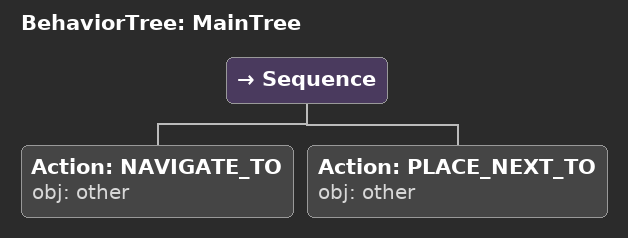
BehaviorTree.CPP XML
<root main_tree_to_execute="MainTree">
  <BehaviorTree ID="MainTree">
    <Sequence>
      <!-- Navigate to other -->
      <Action ID="NAVIGATE_TO" obj="other"/>
      <!-- Place next to other -->
      <Action ID="PLACE_NEXT_TO" obj="other"/>
    </Sequence>
  </BehaviorTree>
</root>
